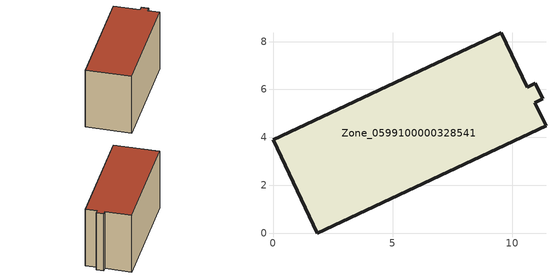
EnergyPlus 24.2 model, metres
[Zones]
Zone_0599100000328541
 floor ground (C_G): 10.61,6.1 10.95,6.26 11.26,5.61 10.93,5.45 11.4,4.48 1.85,0 0,3.89 9.54,8.36 z0
 wall outside (C_F): 1.85,0 11.4,4.48 10.93,5.45 11.26,5.61 10.95,6.26 10.61,6.1 9.54,8.36 0,3.89 1.85,0 z0:6.18
 roof outside (C_R): 10.95,6.26 10.61,6.1 9.54,8.36 0,3.89 1.85,0 11.4,4.48 10.93,5.45 11.26,5.61 z6.18
[BUILDING]
Pand.0599100000328541: North Axis=0; Terrain=City; Loads Convergence Tolerance Value=0.04; Temperature Convergence Tolerance Value=0.4; Solar Distribution=FullExterior; Maximum Number of Warmup Days=25; Minimum Number of Warmup Days=1
[Site:Location]
Rotterdam.The.Hague.AP_ZH_NLD Design_Conditions: Latitude=51.96; Longitude=4.45; Time Zone=1; Elevation=-4.5
[SITE:GROUNDTEMPERATURE:BUILDINGSURFACE]
18, 18, 18, 18, 18, 18, 18, 18, 18, 18, 18, 18
[MATERIAL] Thermal Absorptance=0.9; Solar Absorptance=0.7; Visible Absorptance=0.7
Name | Roughness | Thickness | Conductivity | Density | Specific Heat
G.TI.1946 | MediumSmooth | 0.15 | 1 | 540 | 1210
F.TI.1946 | Rough | 0.3 | 0.857143 | 1920 | 840
R.TI.1946 | MediumRough | 0.2 | 0.1 | 1500 | 1000
[CONSTRUCTION]
C_G: G.TI.1946
C_F: F.TI.1946
C_R: R.TI.1946
[ZONE]
Zone_0599100000328541: Type=1; Multiplier=1; Ceiling Height=Autocalculate; Volume=Autocalculate; Floor Area=autocalculate; Part of Total Floor Area=Yes
[ZONEINFILTRATION:DESIGNFLOWRATE]
Infil_Zone_0599100000328541: Zone or ZoneList or Space or SpaceList=Zone_0599100000328541; Schedule=AlwaysOn; Design Flow Rate Calculation Method=Flow/Area; Flow Rate per Floor Area=0.003; Constant Term Coefficient=1; Temperature Term Coefficient=0; Velocity Term Coefficient=0; Velocity Squared Term Coefficient=0
[HVACTEMPLATE:ZONE:IDEALLOADSAIRSYSTEM]
Zone_0599100000328541: Maximum Heating Supply Air Temperature=50; Minimum Cooling Supply Air Temperature=13; Maximum Heating Supply Air Humidity Ratio=0.0156; Minimum Cooling Supply Air Humidity Ratio=0.0077; Heating Limit=NoLimit; Cooling Limit=NoLimit; Dehumidification Control Type=ConstantSensibleHeatRatio; Cooling Sensible Heat Ratio=0.7; Dehumidification Setpoint=60; Humidification Control Type=None; Humidification Setpoint=30; Outdoor Air Method=None; Outdoor Air Flow Rate per Person=0.00944; Outdoor Air Flow Rate per Zone Floor Area=0; Outdoor Air Flow Rate per Zone=0; Demand Controlled Ventilation Type=None; Outdoor Air Economizer Type=NoEconomizer; Heat Recovery Type=None; Sensible Heat Recovery Effectiveness=0.7; Latent Heat Recovery Effectiveness=0.65
[ZONECONTROL:THERMOSTAT]
ThermostatControl_Zone_0599100000328541: Zone or ZoneList=Zone_0599100000328541; Control Type Schedule=DualSetpointControlType; Control 1=Thermostat_Zone_0599100000328541; Temperature Difference Between Cutout And Setpoint=0
[THERMOSTATSETPOINT:DUALSETPOINT]
Thermostat_Zone_0599100000328541: Heating Setpoint Temperature Schedule=HeatingSetpoint_Zone_0599100000328541; Cooling Setpoint Temperature Schedule=CoolingSetpoint_Zone_0599100000328541
[SCHEDULE:COMPACT]
HeatingSetpoint_Zone_0599100000328541: Through: 12/31, For: AllDays, Until: 24:00, 21
CoolingSetpoint_Zone_0599100000328541: Through: 12/31, For: AllDays, Until: 24:00, 24
DualSetpointControlType: Through: 12/31, For: AllDays, Until: 24:00, 4
AlwaysOn: Through: 12/31, For: AllDays, Until: 24:00, 1
